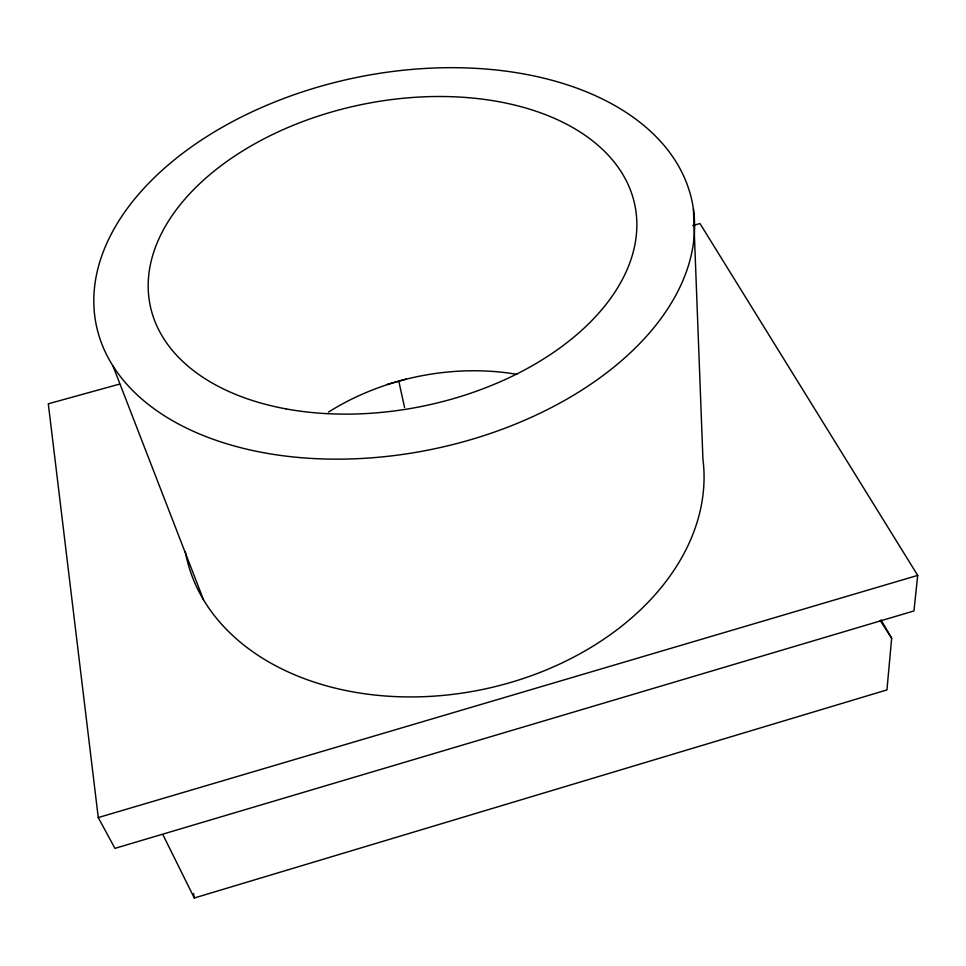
<?xml version="1.0" encoding="UTF-8"?>
<svg xmlns="http://www.w3.org/2000/svg" width="966" height="966" viewBox="0 0 966 966"><rect width="100%" height="100%" fill="white"/><g stroke="black" fill="none" stroke-linecap="round" stroke-linejoin="round"><path stroke-width="1.45" d="M881.04 619.967L891.666 638.224L886.945 689.917L194.287 897.994L162.952 834.793M692.719 225.561L699.988 223.544L917.7 575.386L913.969 610.935L114.942 848.365L98.266 817.574L48.3 403.8L119.579 384.094M98.266 817.574L917.7 575.386M387.185 384.408L406.058 379.119M880.207 620.498L891.666 638.224M113.034 366.09L203.488 599.753M398.801 381.147L404.585 407.555M193.562 893.526L194.287 897.994M693.407 209.042A304.254 189.71 -11.7 0 1 267.787 453.452A304.254 189.71 -11.7 0 1 221.395 127.766A304.254 189.71 -11.7 0 1 693.407 209.042L702.934 459.285A263.03 191.558 -11.7 0 1 472.76 691.366A263.03 191.558 -11.7 0 1 185.351 551.815M328.452 412.12A209.393 155.285 -11.7 0 1 516.895 374.325M285.972 408.884A247.477 153.872 -11.7 0 0 636.22 213.583A247.477 153.872 -11.7 0 0 255.362 143.475A247.477 153.872 -11.7 0 0 285.972 408.884"/></g></svg>
